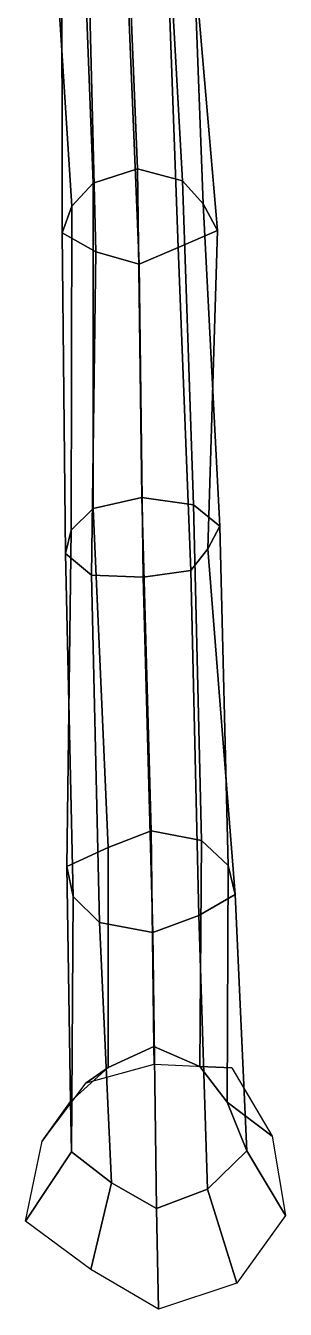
# Model space of a CAD drawing. Header units: metres. Extents: x -1.68 to 1.5, y -0.17 to 4.46.
# Drawn here: x -0.169 to 0.167, y -0.172 to 1.485 of the extents above; entities that cross this region are included whole.
import ezdxf

# ---------------------------------------------------------------- set-up
doc = ezdxf.new("R2010")
doc.units = ezdxf.units.M

msp = doc.modelspace()

# ---------------------------------------------------------------- linework, layer by layer
at = {"layer": 'coconut_palm7_trunk'}
for points in [[(-0.109077, 1.2521, 1.352159), (-0.081177, 1.281719, 1.310351), (-0.096873, 1.685537, 1.614505), (-0.134593, 1.654119, 1.650374)], [(-0.081177, 1.281719, 1.310351), (-0.024248, 1.299993, 1.285588), (-0.040167, 1.689085, 1.611877), (-0.096873, 1.685537, 1.614505)], [(-0.024248, 1.299993, 1.285588), (0.034059, 1.284423, 1.309515), (0.011751, 1.683376, 1.619996), (-0.040167, 1.689085, 1.611877)], [(0.034059, 1.284423, 1.309515), (0.060762, 1.254905, 1.352619), (0.045652, 1.65579, 1.6533), (0.011751, 1.683376, 1.619996)], [(-0.121526, 1.217623, 1.401297), (-0.109077, 1.2521, 1.352159), (-0.134593, 1.654119, 1.650374), (-0.121964, 1.616843, 1.694441)], [(0.060762, 1.254905, 1.352619), (0.079299, 1.220615, 1.402304), (0.044853, 1.620133, 1.695089), (0.045652, 1.65579, 1.6533)], [(-0.077923, 1.193024, 1.437703), (-0.121526, 1.217623, 1.401297), (-0.121964, 1.616843, 1.694441), (-0.087983, 1.59081, 1.72586)], [(0.079299, 1.220615, 1.402304), (0.028682, 1.198405, 1.4328), (0.014121, 1.59021, 1.729311), (0.044853, 1.620133, 1.695089)], [(-0.0221, 1.176931, 1.462219), (-0.077923, 1.193024, 1.437703), (-0.087983, 1.59081, 1.72586), (-0.038148, 1.573383, 1.747602)], [(0.028682, 1.198405, 1.4328), (-0.0221, 1.176931, 1.462219), (-0.038148, 1.573383, 1.747602), (0.014121, 1.59021, 1.729311)], [(-0.081175, 0.861651, 1.027261), (-0.018346, 0.875967, 1.003366), (-0.024248, 1.299993, 1.285588), (-0.081177, 1.281719, 1.310351)], [(-0.018346, 0.875967, 1.003366), (0.04823, 0.866343, 1.023371), (0.034059, 1.284423, 1.309515), (-0.024248, 1.299993, 1.285588)], [(-0.109552, 0.833753, 1.077176), (-0.081175, 0.861651, 1.027261), (-0.081177, 1.281719, 1.310351), (-0.109077, 1.2521, 1.352159)], [(0.04823, 0.866343, 1.023371), (0.082412, 0.838722, 1.075037), (0.060762, 1.254905, 1.352619), (0.034059, 1.284423, 1.309515)], [(-0.117199, 0.803595, 1.131873), (-0.109552, 0.833753, 1.077176), (-0.109077, 1.2521, 1.352159), (-0.121526, 1.217623, 1.401297)], [(0.082412, 0.838722, 1.075037), (0.067034, 0.809622, 1.127525), (0.079299, 1.220615, 1.402304), (0.060762, 1.254905, 1.352619)], [(-0.083318, 0.775686, 1.183874), (-0.117199, 0.803595, 1.131873), (-0.121526, 1.217623, 1.401297), (-0.077923, 1.193024, 1.437703)], [(0.067034, 0.809622, 1.127525), (0.044765, 0.781633, 1.177654), (0.028682, 1.198405, 1.4328), (0.079299, 1.220615, 1.402304)], [(-0.016548, 0.772952, 1.191236), (-0.083318, 0.775686, 1.183874), (-0.077923, 1.193024, 1.437703), (-0.0221, 1.176931, 1.462219)], [(0.044765, 0.781633, 1.177654), (-0.016548, 0.772952, 1.191236), (-0.0221, 1.176931, 1.462219), (0.028682, 1.198405, 1.4328)], [(-0.11516, 0.39961, 0.842539), (-0.061923, 0.423914, 0.808429), (-0.081175, 0.861651, 1.027261), (-0.109552, 0.833753, 1.077176)], [(-0.061923, 0.423914, 0.808429), (-0.006391, 0.445409, 0.778604), (-0.018346, 0.875967, 1.003366), (-0.081175, 0.861651, 1.027261)], [(-0.006391, 0.445409, 0.778604), (0.058723, 0.432923, 0.798157), (0.04823, 0.866343, 1.023371), (-0.018346, 0.875967, 1.003366)], [(0.058723, 0.432923, 0.798157), (0.093259, 0.401053, 0.845246), (0.082412, 0.838722, 1.075037), (0.04823, 0.866343, 1.023371)], [(-0.107287, 0.360903, 0.89938), (-0.11516, 0.39961, 0.842539), (-0.109552, 0.833753, 1.077176), (-0.117199, 0.803595, 1.131873)], [(0.093259, 0.401053, 0.845246), (0.102347, 0.363412, 0.900536), (0.067034, 0.809622, 1.127525), (0.082412, 0.838722, 1.075037)], [(-0.073035, 0.327081, 0.950068), (-0.107287, 0.360903, 0.89938), (-0.117199, 0.803595, 1.131873), (-0.083318, 0.775686, 1.183874)], [(0.102347, 0.363412, 0.900536), (0.055208, 0.336105, 0.939685), (0.044765, 0.781633, 1.177654), (0.067034, 0.809622, 1.127525)], [(0.055208, 0.336105, 0.939685), (-0.004105, 0.314418, 0.97044), (-0.016548, 0.772952, 1.191236), (0.044765, 0.781633, 1.177654)], [(-0.004105, 0.314418, 0.97044), (-0.073035, 0.327081, 0.950068), (-0.083318, 0.775686, 1.183874), (-0.016548, 0.772952, 1.191236)], [(-0.062141, 0.140192, 0.459284), (-0.002986, 0.16739, 0.44818), (-0.006391, 0.445409, 0.778604), (-0.061923, 0.423914, 0.808429)], [(-0.002986, 0.16739, 0.44818), (0.056568, 0.141602, 0.45958), (0.058723, 0.432923, 0.798157), (-0.006391, 0.445409, 0.778604)], [(0.056568, 0.141602, 0.45958), (0.091604, 0.095248, 0.479519), (0.093259, 0.401053, 0.845246), (0.058723, 0.432923, 0.798157)], [(-0.110708, 0.096382, 0.477513), (-0.062141, 0.140192, 0.459284), (-0.061923, 0.423914, 0.808429), (-0.11516, 0.39961, 0.842539)], [(-0.109516, 0.031235, 0.505155), (-0.110708, 0.096382, 0.477513), (-0.11516, 0.39961, 0.842539), (-0.107287, 0.360903, 0.89938)], [(0.091604, 0.095248, 0.479519), (0.117393, 0.03248, 0.506339), (0.102347, 0.363412, 0.900536), (0.093259, 0.401053, 0.845246)], [(-0.057856, -0.008709, 0.522476), (-0.109516, 0.031235, 0.505155), (-0.107287, 0.360903, 0.89938), (-0.073035, 0.327081, 0.950068)], [(0.117393, 0.03248, 0.506339), (0.066263, -0.016788, 0.526837), (0.055208, 0.336105, 0.939685), (0.102347, 0.363412, 0.900536)], [(0.066263, -0.016788, 0.526837), (0.000666, -0.041842, 0.536956), (-0.004105, 0.314418, 0.97044), (0.055208, 0.336105, 0.939685)], [(0.000666, -0.041842, 0.536956), (-0.057856, -0.008709, 0.522476), (-0.073035, 0.327081, 0.950068), (-0.004105, 0.314418, 0.97044)], [(-0.090521, 0.120126), (-0.002519, 0.144302), (-0.002986, 0.16739, 0.44818), (-0.062141, 0.140192, 0.459284)], [(-0.002519, 0.144302), (0.097833, 0.13972), (0.056568, 0.141602, 0.45958), (-0.002986, 0.16739, 0.44818)], [(-0.147188, 0.045001), (-0.090521, 0.120126), (-0.062141, 0.140192, 0.459284), (-0.110708, 0.096382, 0.477513)], [(0.097833, 0.13972), (0.149859, 0.051601), (0.091604, 0.095248, 0.479519), (0.056568, 0.141602, 0.45958)], [(-0.16859, -0.05805), (-0.147188, 0.045001), (-0.110708, 0.096382, 0.477513), (-0.109516, 0.031235, 0.505155)], [(0.149859, 0.051601), (0.16701, -0.05106), (0.117393, 0.03248, 0.506339), (0.091604, 0.095248, 0.479519)], [(-0.084527, -0.120717), (-0.16859, -0.05805), (-0.109516, 0.031235, 0.505155), (-0.057856, -0.008709, 0.522476)], [(0.16701, -0.05106), (0.104223, -0.138309), (0.066263, -0.016788, 0.526837), (0.117393, 0.03248, 0.506339)], [(0.003003, -0.172045), (-0.084527, -0.120717), (-0.057856, -0.008709, 0.522476), (0.000666, -0.041842, 0.536956)], [(0.104223, -0.138309), (0.003003, -0.172045), (0.000666, -0.041842, 0.536956), (0.066263, -0.016788, 0.526837)]]:
    msp.add_3dface(points, dxfattribs=at)

doc.saveas('drawing.dxf')
